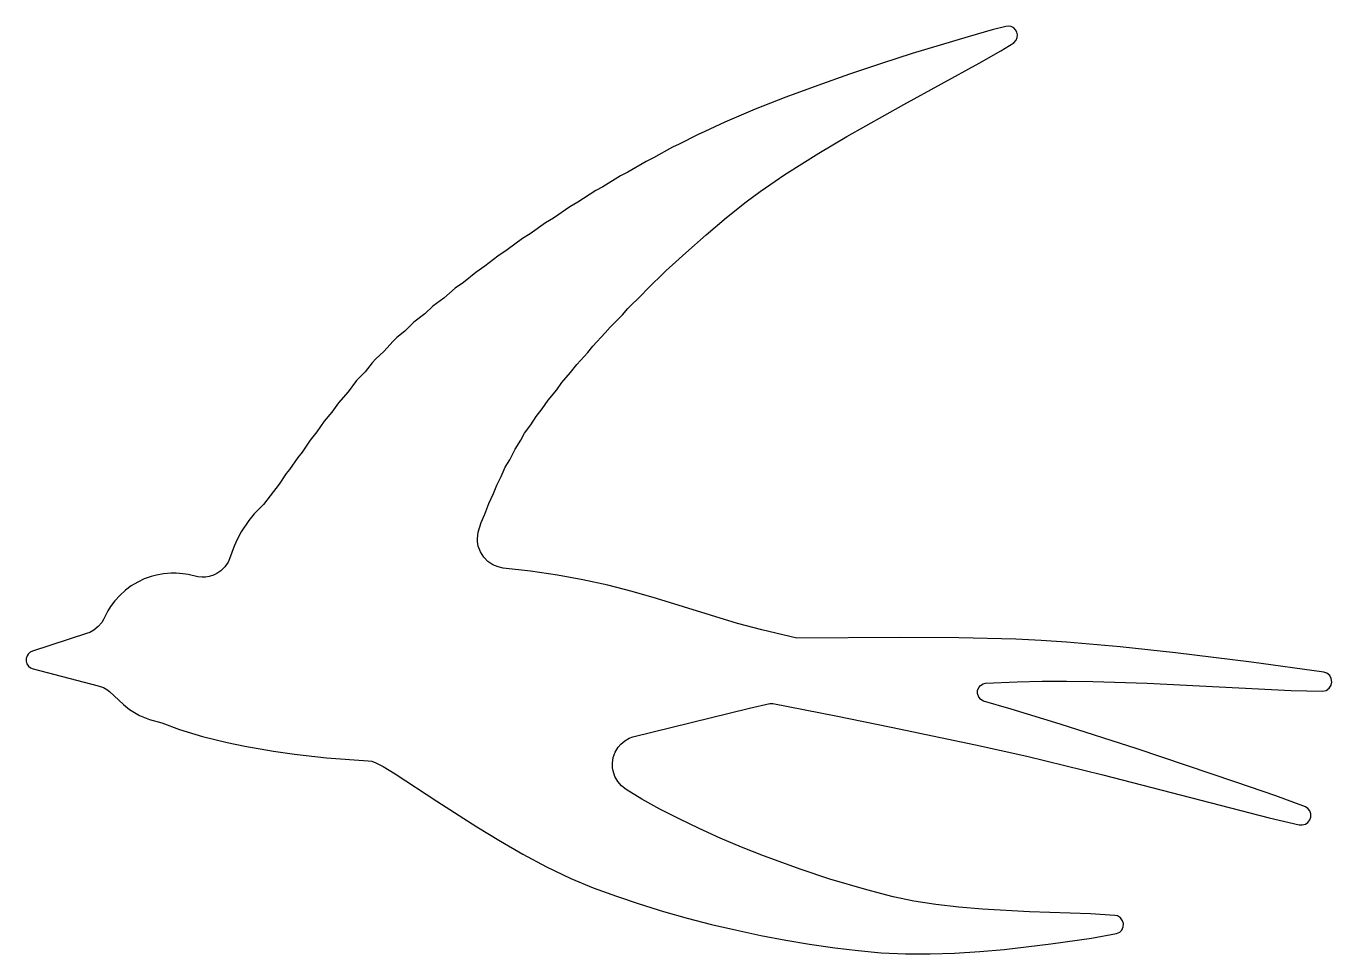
# Model space of a CAD drawing. Header units: inches. Extents: x 0.03 to 5.97, y 0.89 to 5.11.
import ezdxf

# ---------------------------------------------------------------- set-up
doc = ezdxf.new("R2010")
doc.units = ezdxf.units.IN
doc.header["$MEASUREMENT"] = 0

msp = doc.modelspace()

# ---------------------------------------------------------------- linework, layer by layer
msp.add_lwpolyline([(0.0447, 2.2612), (0.0357, 2.2524), (0.0313, 2.2454), (0.0273, 2.2333), (0.0269, 2.2208), (0.0306, 2.2087), (0.0373, 2.1983), (0.0471, 2.1902), (0.0585, 2.1852), (0.3543, 2.1088), (0.3788, 2.1), (0.3946, 2.0913), (0.4068, 2.0825), (0.47, 2.0227), (0.4983, 1.9998), (0.544, 1.9725), (0.5881, 1.9544), (0.6453, 1.9392), (0.726, 1.9099), (0.8297, 1.878), (0.9417, 1.8501), (1.0234, 1.8332), (1.154, 1.8107), (1.2485, 1.7972), (1.3952, 1.7808), (1.5843, 1.767), (1.6008, 1.7643), (1.6193, 1.7579), (1.6522, 1.7411), (1.7077, 1.7074), (1.8975, 1.5823), (2.0798, 1.4652), (2.1872, 1.3999), (2.2884, 1.3414), (2.3971, 1.2832), (2.5078, 1.2303), (2.6087, 1.1883), (2.715, 1.1496), (2.819, 1.1146), (2.93, 1.0806), (3.0367, 1.0504), (3.1484, 1.0214), (3.2631, 0.9945), (3.3734, 0.971), (3.4865, 0.9491), (3.5941, 0.9313), (3.7099, 0.9144), (3.8155, 0.902), (3.9202, 0.8926), (4.0308, 0.8872), (4.1435, 0.8872), (4.2546, 0.8909), (4.3693, 0.8979), (4.4807, 0.9077), (4.6936, 0.9326), (4.878, 0.9595), (4.9927, 0.9794), (5.0072, 0.9864), (5.0159, 0.9952), (5.0227, 1.01), (5.0237, 1.0261), (5.0203, 1.0379), (5.0105, 1.051), (4.9967, 1.0598), (4.9846, 1.0625), (4.8736, 1.0692), (4.5967, 1.0786), (4.3824, 1.0907), (4.2744, 1.0998), (4.1701, 1.1119), (4.0699, 1.1274), (3.9753, 1.1469), (3.8549, 1.1782), (3.6863, 1.228), (3.5558, 1.2711), (3.3842, 1.3336), (3.2853, 1.3733), (3.1874, 1.4147), (3.0918, 1.4578), (3.0007, 1.5019), (2.9125, 1.5469), (2.8308, 1.5924), (2.7588, 1.6361), (2.7376, 1.6529), (2.7208, 1.6728), (2.708, 1.6953), (2.6996, 1.7212), (2.6975, 1.7343), (2.6969, 1.7552), (2.7006, 1.7811), (2.7097, 1.8067), (2.7224, 1.8282), (2.7346, 1.842), (2.7537, 1.8581), (2.7726, 1.8692), (2.7897, 1.876), (3.321, 2.0068), (3.4135, 2.0274), (3.4279, 2.028), (3.7143, 1.9719), (3.9656, 1.9204), (4.3508, 1.8386), (4.5836, 1.7871), (4.9295, 1.7034), (5.6875, 1.5076), (5.8244, 1.4753), (5.8385, 1.4746), (5.8523, 1.478), (5.8641, 1.486), (5.8728, 1.4971), (5.8772, 1.5106), (5.8772, 1.5247), (5.8728, 1.5385), (5.8641, 1.5496), (5.8523, 1.5577), (5.7174, 1.6068), (5.5364, 1.6697), (5.0859, 1.8211), (4.7353, 1.9342), (4.5123, 2.0025), (4.3868, 2.0388), (4.3743, 2.0459), (4.3649, 2.057), (4.3595, 2.0724), (4.3599, 2.0866), (4.3649, 2.1), (4.3727, 2.1095), (4.3844, 2.1175), (4.3962, 2.1206), (4.5392, 2.1263), (4.6532, 2.129), (4.7649, 2.1293), (4.884, 2.1276), (5.1313, 2.1199), (5.7884, 2.0869), (5.931, 2.0832), (5.9475, 2.0869), (5.9613, 2.097), (5.9704, 2.1115), (5.9731, 2.1253), (5.9704, 2.1421), (5.963, 2.1545), (5.9502, 2.165), (5.9364, 2.1697), (5.6077, 2.2158), (5.2602, 2.2588), (5.0092, 2.2857), (4.7653, 2.3073), (4.6499, 2.315), (4.5341, 2.3204), (4.2748, 2.3265), (4.0059, 2.3275), (3.5363, 2.3248), (3.3768, 2.3631), (3.2668, 2.3927), (2.8974, 2.5058), (2.787, 2.5374), (2.6753, 2.5663), (2.5616, 2.5916), (2.4466, 2.6121), (2.3238, 2.6299), (2.1993, 2.6447), (2.1771, 2.6494), (2.1515, 2.6599), (2.13, 2.6747), (2.1115, 2.6935), (2.0957, 2.7184), (2.0862, 2.7443), (2.0825, 2.7652), (2.0822, 2.7793), (2.0859, 2.8086), (2.0994, 2.8526), (2.1162, 2.8903), (2.1337, 2.9391), (2.1552, 2.9839), (2.17, 3.0219), (2.1909, 3.0616), (2.209, 3.1033), (2.2289, 3.1373), (2.2534, 3.1864), (2.2794, 3.2264), (2.2972, 3.2587), (2.3251, 3.2971), (2.349, 3.3351), (2.3773, 3.3701), (2.4042, 3.4094), (2.4432, 3.4569), (2.4671, 3.4899), (2.5064, 3.5353), (2.5344, 3.5713), (2.5845, 3.6264), (2.6081, 3.6557), (2.6642, 3.7156), (2.6861, 3.7415), (2.742, 3.7984), (2.7668, 3.8263), (2.8308, 3.8889), (2.853, 3.9128), (2.9408, 3.9975), (3.0306, 4.0803), (3.1231, 4.1624), (3.2167, 4.2411), (3.3065, 4.3128), (3.3697, 4.3599), (3.4814, 4.4366), (3.6362, 4.5345), (3.7637, 4.6098), (4.0244, 4.7565), (4.3666, 4.9433), (4.4655, 4.9998), (4.5244, 5.0368), (4.5355, 5.0489), (4.5402, 5.0607), (4.5415, 5.0731), (4.5389, 5.0852), (4.5328, 5.0963), (4.5241, 5.1051), (4.5126, 5.1108), (4.5005, 5.1128), (4.4881, 5.1115), (4.4255, 5.0953), (4.3165, 5.0647), (4.0621, 4.988), (3.9222, 4.9429), (3.7765, 4.8941), (3.6315, 4.843), (3.4862, 4.7892), (3.3472, 4.7347), (3.2083, 4.6758), (3.1178, 4.6327), (3.0875, 4.6199), (3.0003, 4.5749), (2.9704, 4.5611), (2.8833, 4.513), (2.8503, 4.4968), (2.7668, 4.4477), (2.7342, 4.4309), (2.6525, 4.3804), (2.6218, 4.3639), (2.5398, 4.3108), (2.5034, 4.2899), (2.4284, 4.2388), (2.3927, 4.2172), (2.3217, 4.1668), (2.2871, 4.1452), (2.2174, 4.0934), (2.1751, 4.0655), (2.1162, 4.0194), (2.0741, 3.9908), (2.0193, 3.9457), (1.9809, 3.9191), (1.9291, 3.8744), (1.879, 3.8371), (1.8423, 3.8027), (1.7922, 3.7644), (1.7508, 3.723), (1.7158, 3.6944), (1.698, 3.6779), (1.6563, 3.6308), (1.6199, 3.5972), (1.6028, 3.5787), (1.5712, 3.5386), (1.5318, 3.4983), (1.4928, 3.4468), (1.4487, 3.3967), (1.4191, 3.3543), (1.3841, 3.3129), (1.3511, 3.2644), (1.3208, 3.2274), (1.2835, 3.1723), (1.2643, 3.1484), (1.227, 3.0939), (1.2118, 3.0747), (1.1785, 3.0269), (1.1385, 2.9731), (1.1072, 2.9347), (1.0655, 2.8913), (1.0413, 2.8614), (1.0063, 2.8092), (0.9895, 2.778), (0.974, 2.7443), (0.9538, 2.6871), (0.9467, 2.6716), (0.9323, 2.6504), (0.9138, 2.6323), (0.8959, 2.6198), (0.8808, 2.6124), (0.8599, 2.606), (0.8431, 2.603), (0.8293, 2.6023), (0.8085, 2.6044), (0.7654, 2.6144), (0.7402, 2.6185), (0.7095, 2.6212), (0.6867, 2.6212), (0.653, 2.6185), (0.6207, 2.6128), (0.5962, 2.6064), (0.5645, 2.5949), (0.5349, 2.5808), (0.506, 2.5633), (0.4791, 2.5435), (0.4539, 2.5202), (0.4316, 2.4957), (0.4118, 2.4688), (0.3997, 2.4489), (0.3798, 2.4099), (0.3711, 2.3958), (0.3553, 2.3776), (0.3358, 2.3618), (0.3173, 2.3517), (0.3025, 2.346), (0.0562, 2.2666)], close=True)

doc.saveas('drawing.dxf')
